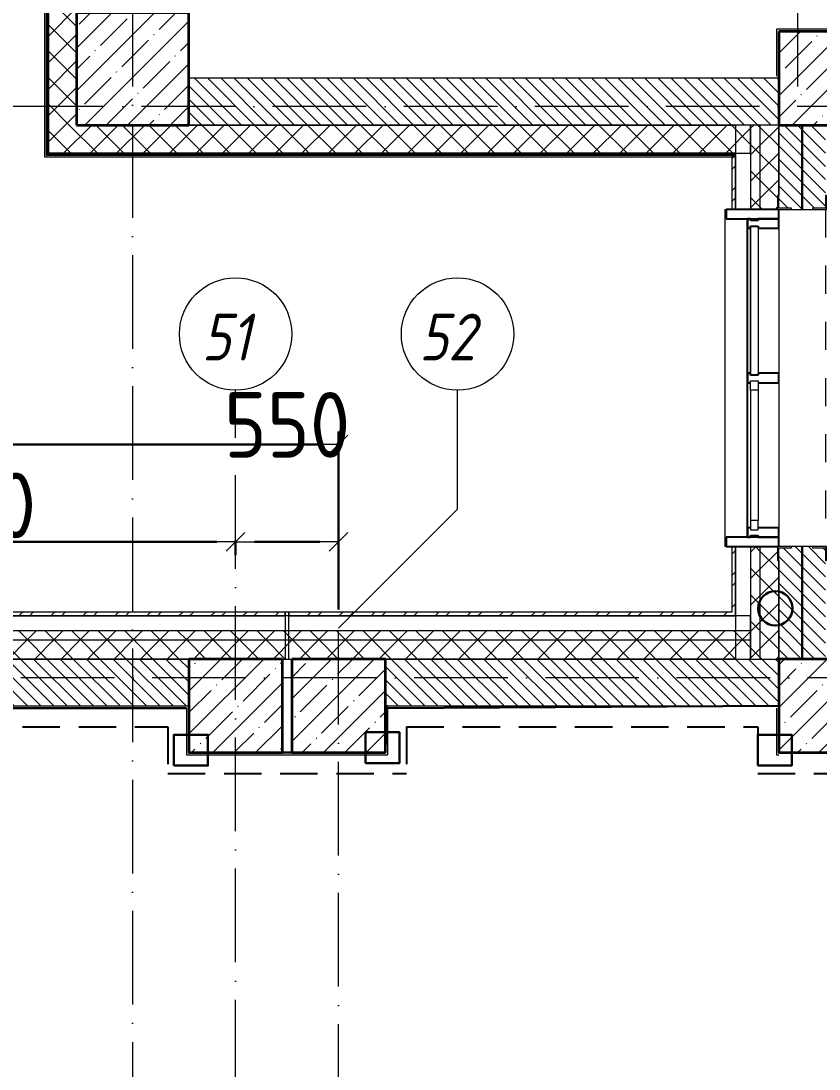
# Model space of a CAD drawing. Header units: millimetres. Extents: x -213536 to 1564669, y -45299 to 942238.
# Drawn here: x 503496 to 507758, y 434346 to 439941 of the extents above; entities that cross this region are included whole.
import ezdxf

# ---------------------------------------------------------------- set-up
doc = ezdxf.new("R2010")
doc.units = ezdxf.units.MM
for name, pattern in [('50_200_ШТРИХ_1Т_ш5_п1_п1_', [700, 500, -100, 0, -100]), ('Штрих короткий', [300, 150, -150]), ('Штриховая _2 мм - 1 мм_', [300, 200, -100])]:
    doc.linetypes.add(name, pattern=pattern)
for name, color, linetype, lineweight in [('0-1', 7, 'Continuous', 5), ('0-2', 7, 'Continuous', 9), ('2) ПГП 4м', 4, 'Continuous', 30), ('2.1) ПГП окна 2.8 м', 5, 'Continuous', 30), ('3) ЖБ 4м', 3, 'Continuous', 30), ('4) Метл уголки', 6, 'Continuous', 30), ('5) Швы', 2, 'Continuous', 30), ('Импосты витража', 7, 'Continuous', 9), ('Импосты витража-1', 7, 'Continuous', 25), ('Каркас_Импост', 7, 'Continuous', 13), ('Несущие колонны', 7, 'Continuous', 9), ('Несущие колонны-1', 7, 'Continuous', 35), ('Обобщенные модели', 7, 'Continuous', 9), ('Общие ребра', 7, 'Continuous', 9), ('Окна', 7, 'Continuous', 9), ('Оси', 7, 'Continuous', 9), ('Оси-1', 7, 'Continuous', 20), ('Оси-2', 7, '50_200_ШТРИХ_1Т_ш5_п1_п1_', 9), ('Остекление-1', 7, 'Continuous', 9), ('Перемычка-1', 7, 'Штрих короткий', 9), ('Размеры', 7, 'Continuous', 15), ('Стены-1', 7, 'Continuous', 13), ('Штриховка разреза-1', 7, 'Continuous', 9)]:
    doc.layers.add(name, color=color, linetype=linetype, lineweight=lineweight)
doc.layers.add('Каркас_Импост-2', color=7, linetype='Continuous', lineweight=9, true_color=0xaaaaaa)
doc.layers.add('СТ-1_1', color=7, linetype='Штриховая _2 мм - 1 мм_', lineweight=90, true_color=0x888888)
doc.layers.get('0-2').off()
doc.styles.add('ISOCPEUR_I_1', font='isocpeui.ttf', dxfattribs={"width": 0.85, "height": 2.5})
doc.styles.add('СПДС', font='isocpeur.ttf', dxfattribs={"width": 0.9})
doc.dimstyles.new('Размера А3', dxfattribs={"dimtxt": 200, "dimasz": 100, "dimexe": 70, "dimexo": 100, "dimgap": 20, "dimtad": 1, "dimdec": 0, "dimrnd": 10, "dimzin": 0, "dimdsep": 46, "dimtxsty": 'СПДС', "dimblk": 'ARROWHEAD_6', "dimcen": 1, "dimclrd": 256, "dimclre": 256, "dimclrt": 256, "dimazin": 0, "dimtfac": 1, "dimtdec": 0, "dimtmove": 2, "dimatfit": 3, "dimfxl": 1, "dimtolj": 1, "dimtzin": 0, "dimarcsym": 0})
pattern_1 = [(45, (0, 0), (-70.71068, 70.71068), []), (135, (0, 0), (-70.71068, -70.71068), [])]
pattern_2 = [(45, (0, 0), (-85.53659, 85.53659), []), (45, (57.02, 0), (-85.53659, 85.53659), [])]
pattern_3 = [(135, (0, 0), (-35.35534, -35.35534), [])]

# ---------------------------------------------------------------- blocks, each defined once
blk = doc.blocks.new('Ось сетки - Круг_Ø6_00__ISO-2_5_0_9K_-16731441-АИ2_03_План отделки стен 3-го этажа _Часть 2_')
at = {"layer": 'Оси-1'}
blk.add_circle((0, 0), 3, dxfattribs=at)
blk = doc.blocks.new('ARROWHEAD_6')
at = {"color": 0, "linetype": 'Continuous'}
for p, q in [((0, 0), (-1, 0)), ((-0.5, -0.5), (0.5, 0.5))]:
    blk.add_line(p, q, dxfattribs=at)
blk = doc.blocks.new('*D4755')
at = {"layer": 'Defpoints', "color": 0, "transparency": 16777216}
for p in [(501642.1, 437266.4), (504642.1, 437266.4), (504642.1, 437160.4)]:
    blk.add_point(p, dxfattribs=at)
at = {"layer": 'Размеры', "lineweight": -2, "transparency": 16777216}
for p, q in [((501642.1, 437166.4), (501642.1, 437090.4)), ((501742.1, 437160.4), (504542.1, 437160.4)), ((504642.1, 437166.4), (504642.1, 437090.4))]:
    blk.add_line(p, q, dxfattribs=at)
at = {"layer": 'Размеры', "lineweight": -2, "transparency": 16777216, "xscale": 100, "yscale": 100, "zscale": 100, "rotation": 180}
blk.add_blockref('ARROWHEAD_6', (501642.1, 437160.4), dxfattribs=at)
at = {"layer": 'Размеры', "lineweight": -2, "transparency": 16777216, "xscale": 100, "yscale": 100, "zscale": 100}
blk.add_blockref('ARROWHEAD_6', (504642.1, 437160.4), dxfattribs=at)
at = {"layer": 'Размеры', "transparency": 16777216, "insert": (503142.1, 437355.4), "char_height": 350, "width": 2.488, "attachment_point": 5, "style": 'СПДС'}
blk.add_mtext('\\A1;3000', dxfattribs=at)
blk = doc.blocks.new('*D4756')
at = {"layer": 'Defpoints', "color": 0, "transparency": 16777216}
for p in [(504642.1, 437266.4), (505192.1, 437160.4), (505192.1, 436700.1)]:
    blk.add_point(p, dxfattribs=at)
at = {"layer": 'Размеры', "lineweight": -2, "transparency": 16777216}
for p, q in [((505192.1, 436800.1), (505192.1, 437230.4)), ((504642.1, 437166.4), (504642.1, 437090.4)), ((504742.1, 437160.4), (505092.1, 437160.4))]:
    blk.add_line(p, q, dxfattribs=at)
at = {"layer": 'Размеры', "lineweight": -2, "transparency": 16777216, "xscale": 100, "yscale": 100, "zscale": 100, "rotation": 180}
blk.add_blockref('ARROWHEAD_6', (504642.1, 437160.4), dxfattribs=at)
at = {"layer": 'Размеры', "lineweight": -2, "transparency": 16777216, "xscale": 100, "yscale": 100, "zscale": 100}
blk.add_blockref('ARROWHEAD_6', (505192.1, 437160.4), dxfattribs=at)
at = {"layer": 'Размеры', "transparency": 16777216, "insert": (504917.1, 437785.4), "char_height": 350, "width": 1.866, "attachment_point": 5, "style": 'СПДС'}
blk.add_mtext('\\A1;550', dxfattribs=at)
blk = doc.blocks.new('*D4757')
at = {"layer": 'Defpoints', "color": 0, "transparency": 16777216}
for p in [(459092.1, 437785.9), (505192.1, 437679.8), (505192.1, 436700.1)]:
    blk.add_point(p, dxfattribs=at)
at = {"layer": 'Размеры', "lineweight": -2, "transparency": 16777216}
for p, q in [((505192.1, 436800.1), (505192.1, 437749.8)), ((459092.1, 437685.9), (459092.1, 437609.8)), ((459192.1, 437679.8), (505092.1, 437679.8))]:
    blk.add_line(p, q, dxfattribs=at)
at = {"layer": 'Размеры', "lineweight": -2, "transparency": 16777216, "xscale": 100, "yscale": 100, "zscale": 100, "rotation": 180}
blk.add_blockref('ARROWHEAD_6', (459092.1, 437679.8), dxfattribs=at)
at = {"layer": 'Размеры', "lineweight": -2, "transparency": 16777216, "xscale": 100, "yscale": 100, "zscale": 100}
blk.add_blockref('ARROWHEAD_6', (505192.1, 437679.8), dxfattribs=at)
at = {"layer": 'Размеры', "transparency": 16777216, "insert": (482142.1, 437874.8), "char_height": 350, "width": 2.997, "attachment_point": 5, "style": 'СПДС'}
blk.add_mtext('\\A1;46100', dxfattribs=at)
blk = doc.blocks.new('BSC_Колонна _Прямоугольная - 600х600-V78-АИ2_03_План отделки стен 3-го этажа _Часть 2_')
at = {"layer": 'Несущие колонны'}
h = blk.add_hatch(dxfattribs=at)
h.set_pattern_fill('FP_88', color=256, style=0, pattern_type=2)
h.set_pattern_definition([(45, (-73400, -14450), (-114.04925, 114.04925), []), (45, (-73285.95, -14450), (-114.04925, 114.04925), [201.613, -40.323, 3.353, -36.97])])
h.paths.add_polyline_path([(-300, -300), (300, -300), (300, 300), (-300, 300), (-300, -108.7)], flags=0)
at = {"layer": 'Несущие колонны-1'}
for p, q in [((300, 300), (-300, 300)), ((-300, 300), (-300, -300)), ((300, -300), (300, 300)), ((-300, -300), (300, -300))]:
    blk.add_line(p, q, dxfattribs=at)
blk = doc.blocks.new('BSC_Колонна _Прямоугольная - 500х500-V134-АИ2_03_План отделки стен 3-го этажа _Часть 2_')
at = {"layer": 'Несущие колонны'}
h = blk.add_hatch(dxfattribs=at)
h.set_pattern_fill('FP_124', color=256, style=0, pattern_type=2)
h.set_pattern_definition([(45, (-74500, -11050), (-114.04925, 114.04925), []), (45, (-74385.95, -11050), (-114.04925, 114.04925), [201.613, -40.323, 3.353, -36.97])])
h.paths.add_polyline_path([(-250, -250), (250, -250), (250, 250), (-250, 250)], flags=0)
at = {"layer": 'Несущие колонны-1'}
for p, q in [((250, 250), (-250, 250)), ((-250, 250), (-250, -250)), ((250, -250), (250, 250)), ((-250, -250), (250, -250))]:
    blk.add_line(p, q, dxfattribs=at)
blk = doc.blocks.new('BSC_Колонна _Прямоугольная - 500х500-V135-АИ2_03_План отделки стен 3-го этажа _Часть 2_')
at = {"layer": 'Несущие колонны'}
h = blk.add_hatch(dxfattribs=at)
h.set_pattern_fill('FP_125', color=256, style=0, pattern_type=2)
h.set_pattern_definition([(45, (-73950, -11050), (-114.04925, 114.04925), []), (45, (-73835.95, -11050), (-114.04925, 114.04925), [201.613, -40.323, 3.353, -36.97])])
h.paths.add_polyline_path([(-250, -250), (250, -250), (250, 250), (-250, 250)], flags=0)
at = {"layer": 'Несущие колонны-1'}
for p, q in [((250, 250), (-250, 250)), ((-250, 250), (-250, -250)), ((250, -250), (250, 250)), ((-250, -250), (250, -250))]:
    blk.add_line(p, q, dxfattribs=at)
blk = doc.blocks.new('BSC_Колонна _Прямоугольная - 500х500-V156-АИ2_03_План отделки стен 3-го этажа _Часть 2_')
at = {"layer": 'Несущие колонны'}
h = blk.add_hatch(dxfattribs=at)
h.set_pattern_fill('FP_145', color=256, style=0, pattern_type=2)
h.set_pattern_definition([(45, (-77100, -14400), (-114.04925, 114.04925), []), (45, (-76985.95, -14400), (-114.04925, 114.04925), [201.613, -40.323, 3.353, -36.97])])
h.paths.add_polyline_path([(-250, -250), (250, -250), (250, 250), (-250, 250), (-250, -58.7)], flags=0)
at = {"layer": 'Несущие колонны-1'}
for p, q in [((250, 250), (-250, 250)), ((-250, 250), (-250, -250)), ((250, -250), (250, 250)), ((-250, -250), (250, -250))]:
    blk.add_line(p, q, dxfattribs=at)
blk = doc.blocks.new('BSC_Колонна _Прямоугольная - 500х500-V167-АИ2_03_План отделки стен 3-го этажа _Часть 2_')
at = {"layer": 'Несущие колонны'}
h = blk.add_hatch(dxfattribs=at)
h.set_pattern_fill('FP_151', color=256, style=0, pattern_type=2)
h.set_pattern_definition([(45, (-77100, -11050), (-114.04925, 114.04925), []), (45, (-76985.95, -11050), (-114.04925, 114.04925), [201.613, -40.323, 3.353, -36.97])])
h.paths.add_polyline_path([(-250, -250), (250, -250), (250, 250), (-250, 250)], flags=0)
at = {"layer": 'Несущие колонны-1'}
for p, q in [((250, 250), (-250, 250)), ((-250, 250), (-250, -250)), ((250, -250), (250, 250)), ((-250, -250), (250, -250))]:
    blk.add_line(p, q, dxfattribs=at)
blk = doc.blocks.new('Проем_Дверь_Прямоугольный - 1800х2700h_оконные проемы-25805030-АИ2_03_План отделки стен 3-го этажа _Часть 2_')
at = {"layer": 'Перемычка-1'}
for p, q in [((900, 125), (-900, 125)), ((900, -125), (-900, -125))]:
    blk.add_line(p, q, dxfattribs=at)
blk = doc.blocks.new('PNS_Панель прямоугольная2 - Нр_Стекло - 40мм-26243474-АИ2_03_План отделки стен 3-го этажа _Часть 2_')
at = {"layer": 'Каркас_Импост'}
for p, q in [((-397.5, 0), (-397.5, 40)), ((-397.5, 40), (-347.5, 40)), ((-347.5, 40), (-347.5, 0)), ((397.5, 40), (347.5, 40)), ((347.5, 40), (347.5, 0)), ((397.5, 0), (397.5, 40)), ((-347.5, 0), (-397.5, 0)), ((347.5, 0), (397.5, 0))]:
    blk.add_line(p, q, dxfattribs=at)
at = {"layer": 'Каркас_Импост-2'}
for p, q in [((-347.5, 40), (347.5, 40)), ((-347.5, 0), (347.5, 0))]:
    blk.add_line(p, q, dxfattribs=at)
blk = doc.blocks.new('Прямоугольный импост - Импост структурный с накладкой - 150мм-25647633-АИ2_03_План отделки стен 3-го этажа _Часть 2_')
at = {"layer": 'Импосты витража-1'}
for p, q in [((-25, 0), (-25, 17)), ((-25, 17), (25, 17)), ((-15, 0), (-25, 0)), ((-15, -40), (-15, 0)), ((25, 17), (25, 0)), ((-25, -150), (-25, -40)), ((-25, -40), (-15, -40)), ((25, -40), (25, -150)), ((25, -150), (-25, -150))]:
    blk.add_line(p, q, dxfattribs=at)
blk = doc.blocks.new('Прямоугольный импост - Импост структурный с накладкой - 150мм-25647642-АИ2_03_План отделки стен 3-го этажа _Часть 2_')
at = {"layer": 'Импосты витража'}
for p, q in [((27275, -100), (28050, -100)), ((27275, -267), (28050, -267))]:
    blk.add_line(p, q, dxfattribs=at)
blk = doc.blocks.new('Прямоугольный импост - Импост структурный с накладкой - 150мм-V161-АИ2_03_План отделки стен 3-го этажа _Часть 2_')
at = {"layer": 'Импосты витража-1'}
for p, q in [((-25, 0), (-25, 17)), ((-25, 17), (25, 17)), ((25, 0), (15, 0)), ((15, 0), (15, -40)), ((25, 17), (25, 0)), ((-25, -150), (-25, -40)), ((15, -40), (25, -40)), ((25, -40), (25, -150)), ((25, -150), (-25, -150))]:
    blk.add_line(p, q, dxfattribs=at)
blk = doc.blocks.new('PNS_Панель прямоугольная1 - Нр_Стекло - 40мм-25259299-АИ2_03_План отделки стен 3-го этажа _Часть 2_')
at = {"layer": 'Остекление-1'}
for p, q in [((-387.5, 40), (387.5, 40)), ((-397.5, 0), (397.5, 0)), ((387.5, 0), (-387.5, 0))]:
    blk.add_line(p, q, dxfattribs=at)
blk = doc.blocks.new('Прямоугольный импост - Импост структурный с накладкой - 150мм-25647644-АИ2_03_План отделки стен 3-го этажа _Часть 2_')
at = {"layer": 'Импосты витража-1'}
for p, q in [((-25, 0), (-25, 17)), ((-25, 17), (25, 17)), ((-15, 0), (-25, 0)), ((-15, -40), (-15, 0)), ((25, 0), (15, 0)), ((15, 0), (15, -40)), ((25, 17), (25, 0)), ((-25, -150), (-25, -40)), ((-25, -40), (-15, -40)), ((15, -40), (25, -40)), ((25, -40), (25, -150)), ((25, -150), (-25, -150))]:
    blk.add_line(p, q, dxfattribs=at)
blk = doc.blocks.new('Прямоугольный импост - Откос НВФ_50х280 мм-V169-АИ2_03_План отделки стен 3-го этажа _Часть 2_')
at = {"layer": 'Импосты витража-1'}
for p, q in [((-50, 130), (0, 130)), ((-50, -150), (-50, 130)), ((0, 130), (0, -144)), ((0, -150), (-50, -150))]:
    blk.add_line(p, q, dxfattribs=at)
blk = doc.blocks.new('Прямоугольный импост - Откос НВФ_50х280 мм-25993838-АИ2_03_План отделки стен 3-го этажа _Часть 2_')
at = {"layer": 'Импосты витража-1'}
for p, q in [((0, 130), (-50, 130)), ((-50, 130), (-50, -150)), ((0, -144), (0, 130)), ((-50, -150), (0, -150))]:
    blk.add_line(p, q, dxfattribs=at)
blk = doc.blocks.new('Фахверк_СКБ_Уголок - 250_2700-27497298-АИ2_03_План отделки стен 3-го этажа _Часть 2_')
at = {"layer": 'Обобщенные модели'}
for p, q in [((200, 181), (125, 181)), ((125, 181), (125, 106)), ((131, 106), (131, 175)), ((131, 175), (200, 175)), ((200, 175), (200, 181)), ((125, 106), (131, 106)), ((131, -6), (125, -6)), ((125, -6), (125, -81)), ((131, -75), (131, -6)), ((125, -81), (200, -81)), ((200, -75), (131, -75)), ((200, -81), (200, -75))]:
    blk.add_line(p, q, dxfattribs=at)
blk = doc.blocks.new('Отлив_СКБ - Отлив витража_120_НВФ-V269-АИ2_03_План отделки стен 3-го этажа _Часть 2_')
at = {"layer": 'Окна'}
for p, q in [((0, 113), (0, 120)), ((1800, 120), (0, 120)), ((1800, 120), (1800, 113)), ((50, 2), (1750, 2))]:
    blk.add_line(p, q, dxfattribs=at)
blk = doc.blocks.new('Стены 6 - Стены 4-31195849-АИ2_03_План отделки стен 3-го этажа _Часть 2_')
at = {"layer": 'Стены-1'}
for p, q in [((-1798.5, 41030.2), (-1798.5, 41010.2)), ((-1548.5, 41030.2), (-1798.5, 41030.2)), ((-1548.5, 41010.2), (-1548.5, 41030.2)), ((-1798.5, 41010.2), (-1548.5, 41010.2))]:
    blk.add_line(p, q, dxfattribs=at)
blk = doc.blocks.new('0125-Р-ОО-Ш2-АР-о_23_10_2024_rvt-1-АИ2_03_План отделки стен 3-го этажа _Часть 2_')
at = {"layer": 'Штриховка разреза-1'}
h = blk.add_hatch(dxfattribs=at)
h.set_pattern_fill('FP_81', color=256, style=0, pattern_type=2)
h.set_pattern_definition(pattern_1)
h.paths.add_polyline_path([(73100, 14150), (73100, 15445), (73094, 15445), (73094, 15520), (72950, 15520), (72950, 14150)], flags=0)
h.paths.add_polyline_path([(73094, 17220), (73094, 17295), (73100, 17295), (73100, 18085), (73094, 18085), (73094, 18160), (72950, 18160), (72950, 17220)], flags=0)
h.paths.add_polyline_path([(73094, 19860), (73094, 19935), (73100, 19935), (73100, 21325), (73094, 21325), (73094, 21400), (72950, 21400), (72950, 19860)], flags=0)
h.paths.add_polyline_path([(73094, 23100), (73094, 23175), (73100, 23175), (73100, 23965), (73094, 23965), (73094, 24040), (72950, 24040), (72950, 23100)], flags=0)
h.paths.add_polyline_path([(72950, 25740), (73094, 25740), (73094, 25815), (73100, 25815), (73100, 27205), (73094, 27205), (73094, 27280), (72950, 27280), (72950, 26200)], flags=0)
h.paths.add_polyline_path([(73094, 28980), (73094, 29055), (73100, 29055), (73100, 29845), (73094, 29845), (73094, 29920), (72950, 29920), (72950, 28980)], flags=0)
h.paths.add_polyline_path([(73094, 31620), (73094, 31695), (73100, 31695), (73100, 33085), (73094, 33085), (73094, 33160), (72950, 33160), (72950, 31620)], flags=0)
h.paths.add_polyline_path([(73094, 34860), (73094, 34935), (73100, 34935), (73100, 35725), (73094, 35725), (73094, 35800), (72950, 35800), (72950, 34860)], flags=0)
h.paths.add_polyline_path([(73094, 37500), (73094, 37575), (73100, 37575), (73100, 38965), (73094, 38965), (73094, 39040), (72950, 39040), (72950, 37500)], flags=0)
h.paths.add_polyline_path([(72950, 40740), (73094, 40740), (73094, 40815), (73100, 40815), (73100, 41605), (73094, 41605), (73094, 41680), (72950, 41680), (72950, 40815)], flags=0)
h.paths.add_polyline_path([(72950, 43380), (73094, 43380), (73094, 43455), (73100, 43455), (73100, 44750), (72950, 44750), (72950, 43911.3)], flags=0)
h = blk.add_hatch(dxfattribs=at)
h.set_pattern_fill('FP_1', color=256, style=0, pattern_type=2)
h.set_pattern_definition(pattern_3)
h.paths.add_polyline_path([(76620, 14150), (76850, 14150), (76850, 14400), (73700, 14400), (73700, 14150), (76559.1, 14150)], flags=0)
h = blk.add_hatch(dxfattribs=at)
h.set_pattern_fill('FP_81', color=256, style=0, pattern_type=2)
h.set_pattern_definition(pattern_1)
h.paths.add_polyline_path([(76700, 14000), (76700, 14150), (72950, 14150), (72950, 14000), (76559.1, 14000)], flags=0)
h = blk.add_hatch(dxfattribs=at)
h.set_pattern_fill('FP_81', color=256, style=0, pattern_type=2)
h.set_pattern_definition(pattern_1)
h.paths.add_polyline_path([(76750, 11300), (76750, 11900), (76700, 11900), (76700, 11300)], flags=0)
h.paths.add_polyline_path([(76750, 13700), (76750, 14150), (76700, 14150), (76700, 13700)], flags=0)
h = blk.add_hatch(dxfattribs=at)
h.set_pattern_fill('FP_81', color=256, style=0, pattern_type=2)
h.set_pattern_definition(pattern_1)
h.paths.add_polyline_path([(76850, 11300), (76850, 11825), (76844, 11825), (76844, 11900), (76750, 11900), (76750, 11300)], flags=0)
h.paths.add_polyline_path([(76750, 13700), (76844, 13700), (76844, 13775), (76850, 13775), (76850, 14150), (76750, 14150), (76750, 13879.3)], flags=0)
h = blk.add_hatch(dxfattribs=at)
h.set_pattern_fill('FP_1', color=256, style=0, pattern_type=2)
h.set_pattern_definition(pattern_3)
h.paths.add_polyline_path([(76850, 11300), (77100, 11300), (77100, 11894), (77031, 11894), (77031, 11900), (76919, 11900), (76919, 11894), (76850, 11894), (76850, 11569.1)], flags=0)
h.paths.add_polyline_path([(77025.1, 13700), (77031, 13700), (77031, 13706), (77100, 13706), (77100, 14150), (76850, 14150), (76850, 13706), (76919, 13706), (76919, 13700)], flags=0)
h = blk.add_hatch(dxfattribs=at)
h.set_pattern_fill('FP_80', color=256, style=0, pattern_type=2)
h.set_pattern_definition(pattern_2)
h.paths.add_polyline_path([(76600, 11530), (76620, 11530), (76620, 11900), (76600, 11900), (76600, 11550)], flags=0)
h.paths.add_polyline_path([(76620, 13700), (76620, 13980), (76600, 13980), (76600, 13700)], flags=0)
h = blk.add_hatch(dxfattribs=at)
h.set_pattern_fill('FP_80', color=256, style=0, pattern_type=2)
h.set_pattern_definition(pattern_2)
h.paths.add_polyline_path([(74215, 11530), (74215, 11550), (70350, 11550), (70350, 11530), (72365.1, 11530)], flags=0)
h.paths.add_polyline_path([(62113.2, 11530), (62550, 11530), (62550, 11550), (61350, 11550), (61350, 11530)], flags=0)
h.paths.add_polyline_path([(59550, 11530), (59550, 11550), (58350, 11550), (58350, 11530), (59317.3, 11530)], flags=0)
h.paths.add_polyline_path([(55350, 11530), (56550, 11530), (56550, 11550), (55350, 11550)], flags=0)
h.paths.add_polyline_path([(52793.3, 11530), (53550, 11530), (53550, 11550), (52350, 11550), (52350, 11530)], flags=0)
h.paths.add_polyline_path([(50550, 11530), (50550, 11550), (49350, 11550), (49350, 11530), (49997.3, 11530)], flags=0)
h.paths.add_polyline_path([(47201.4, 11530), (47550, 11530), (47550, 11550), (46350, 11550), (46350, 11530)], flags=0)
h.paths.add_polyline_path([(43350, 11530), (44550, 11530), (44550, 11550), (43350, 11550)], flags=0)
h.paths.add_polyline_path([(40685, 11530), (41550, 11530), (41550, 11550), (40685, 11550)], flags=0)
h = blk.add_hatch(dxfattribs=at)
h.set_pattern_fill('FP_80', color=256, style=0, pattern_type=2)
h.set_pattern_definition(pattern_2)
h.paths.add_polyline_path([(76600, 11530), (76600, 11550), (74235, 11550), (74235, 11530), (76093.1, 11530)], flags=0)
h = blk.add_hatch(dxfattribs=at)
h.set_pattern_fill('FP_81', color=256, style=0, pattern_type=2)
h.set_pattern_definition(pattern_1)
h.paths.add_polyline_path([(76700, 11400), (76700, 11450), (70350, 11450), (70350, 11400), (76093.1, 11400)], flags=0)
h.paths.add_polyline_path([(62113.2, 11400), (62550, 11400), (62550, 11450), (61350, 11450), (61350, 11400)], flags=0)
h.paths.add_polyline_path([(59317.3, 11400), (59550, 11400), (59550, 11450), (58350, 11450), (58350, 11400), (58385.3, 11400)], flags=0)
h.paths.add_polyline_path([(55350, 11400), (56550, 11400), (56550, 11450), (55350, 11450)], flags=0)
h.paths.add_polyline_path([(53259.3, 11400), (53550, 11400), (53550, 11450), (52350, 11450), (52350, 11400), (52793.3, 11400)], flags=0)
h.paths.add_polyline_path([(50550, 11400), (50550, 11450), (49350, 11450), (49350, 11400), (49997.3, 11400)], flags=0)
h.paths.add_polyline_path([(44550, 11400), (44550, 11450), (43350, 11450), (43350, 11400), (44405.4, 11400)], flags=0)
h.paths.add_polyline_path([(46350, 11400), (47550, 11400), (47550, 11450), (46350, 11450)], flags=0)
h.paths.add_polyline_path([(40677.4, 11400), (41550, 11400), (41550, 11450), (40150, 11450), (40150, 11400)], flags=0)
h.paths.add_polyline_path([(37881.4, 11400), (38350, 11400), (38350, 11450), (37150, 11450), (37150, 11400)], flags=0)
h.paths.add_polyline_path([(35350, 11400), (35350, 11450), (34150, 11450), (34150, 11400), (35085.5, 11400)], flags=0)
h.paths.add_polyline_path([(32289.5, 11400), (32350, 11400), (32350, 11450), (31150, 11450), (31150, 11400), (31357.5, 11400)], flags=0)
h.paths.add_polyline_path([(29350, 11400), (29350, 11450), (26180, 11450), (26180, 11400), (28561.5, 11400)], flags=0)
h = blk.add_hatch(dxfattribs=at)
h.set_pattern_fill('FP_81', color=256, style=0, pattern_type=2)
h.set_pattern_definition(pattern_1)
h.paths.add_polyline_path([(76700, 11300), (76700, 11400), (70350, 11400), (70350, 11306), (70425, 11306), (70425, 11300), (76093.1, 11300)], flags=0)
h.paths.add_polyline_path([(62475, 11300), (62475, 11306), (62550, 11306), (62550, 11400), (61350, 11400), (61350, 11306), (61425, 11306), (61425, 11300), (62200, 11300)], flags=0)
h.paths.add_polyline_path([(59317.3, 11300), (59475, 11300), (59475, 11306), (59550, 11306), (59550, 11400), (58350, 11400), (58350, 11306), (58425, 11306), (58425, 11300)], flags=0)
h.paths.add_polyline_path([(56475, 11300), (56475, 11306), (56550, 11306), (56550, 11400), (55350, 11400), (55350, 11306), (55425, 11306), (55425, 11300), (56200, 11300)], flags=0)
h.paths.add_polyline_path([(52700, 11300), (53475, 11300), (53475, 11306), (53550, 11306), (53550, 11400), (52350, 11400), (52350, 11306), (52425, 11306), (52425, 11300)], flags=0)
h.paths.add_polyline_path([(50475, 11300), (50475, 11306), (50550, 11306), (50550, 11400), (49350, 11400), (49350, 11306), (49425, 11306), (49425, 11300), (49997.3, 11300)], flags=0)
h.paths.add_polyline_path([(47201.4, 11300), (47475, 11300), (47475, 11306), (47550, 11306), (47550, 11400), (46350, 11400), (46350, 11306), (46425, 11306), (46425, 11300), (47200, 11300)], flags=0)
h.paths.add_polyline_path([(43700, 11300), (44475, 11300), (44475, 11306), (44550, 11306), (44550, 11400), (43350, 11400), (43350, 11306), (43425, 11306), (43425, 11300), (43473.4, 11300)], flags=0)
h.paths.add_polyline_path([(40677.4, 11300), (41475, 11300), (41475, 11306), (41550, 11306), (41550, 11400), (40150, 11400), (40150, 11300), (40650, 11300)], flags=0)
h.paths.add_polyline_path([(38275, 11300), (38275, 11306), (38350, 11306), (38350, 11400), (37150, 11400), (37150, 11300), (37881.4, 11300)], flags=0)
h.paths.add_polyline_path([(35275, 11300), (35275, 11306), (35350, 11306), (35350, 11400), (34150, 11400), (34150, 11306), (34225, 11306), (34225, 11300), (35085.5, 11300)], flags=0)
h.paths.add_polyline_path([(31357.5, 11300), (32275, 11300), (32275, 11306), (32350, 11306), (32350, 11400), (31150, 11400), (31150, 11300)], flags=0)
h.paths.add_polyline_path([(28650, 11300), (29275, 11300), (29275, 11306), (29350, 11306), (29350, 11400), (26180, 11400), (26180, 11300), (28561.5, 11300)], flags=0)
h = blk.add_hatch(dxfattribs=at)
h.set_pattern_fill('FP_1', color=256, style=0, pattern_type=2)
h.set_pattern_definition(pattern_3)
h.paths.add_polyline_path([(73700, 11050), (73700, 11300), (71200, 11300), (71200, 11050), (72365.1, 11050)], flags=0)
h = blk.add_hatch(dxfattribs=at)
h.set_pattern_fill('FP_1', color=256, style=0, pattern_type=2)
h.set_pattern_definition(pattern_3)
h.paths.add_polyline_path([(76093.1, 11050), (76850, 11050), (76850, 11300), (74750, 11300), (74750, 11050)], flags=0)
at = {"layer": 'Общие ребра'}
for p, q in [((72938, 15520), (72938, 13988)), ((72943, 15520), (72943, 13993)), ((76700, 14150), (76620, 14150)), ((76750, 14150), (76700, 14150)), ((76700, 14150), (76700, 13700)), ((76850, 14150), (76750, 14150)), ((76750, 14150), (76750, 13700)), ((76850, 14150), (76850, 13775)), ((76850, 13775), (76850, 14150)), ((72943, 13988), (72938, 13988)), ((72950, 13993), (72943, 13993)), ((72950, 13988), (72943, 13988)), ((76620, 13993), (72950, 13993)), ((76620, 13988), (72950, 13988)), ((76620, 13980), (76600, 13980)), ((76620, 13700), (76620, 13980)), ((76620, 13980), (76620, 13700)), ((76620, 11530), (76620, 11900)), ((76620, 11900), (76620, 11530)), ((76700, 11900), (76700, 11300)), ((76750, 11900), (76750, 11300)), ((76850, 11825), (76850, 11300)), ((76850, 11300), (76850, 11825)), ((76700, 11450), (70350, 11450)), ((76700, 11400), (70350, 11400)), ((76620, 11300), (76700, 11300)), ((76700, 11300), (76750, 11300)), ((76750, 11300), (76850, 11300))]:
    blk.add_line(p, q, dxfattribs=at)
at = {"layer": 'Стены-1'}
for p, q in [((72930, 15520), (72930, 13980)), ((72950, 15520), (72950, 14150)), ((72950, 14000), (72950, 15520)), ((76850, 14400), (73700, 14400)), ((72950, 14150), (72950, 14000)), ((73700, 14150), (76620, 14150)), ((76700, 14150), (73700, 14150)), ((76620, 14150), (76620, 13980)), ((76700, 14000), (76700, 14150)), ((72950, 14000), (76700, 14000)), ((76620, 14000), (72950, 14000)), ((76620, 13980), (76620, 14000)), ((72930, 13980), (72938, 13980)), ((72938, 13980), (72950, 13980)), ((72950, 13980), (76600, 13980)), ((76600, 13980), (76600, 13700)), ((76600, 13700), (76620, 13700)), ((76620, 13700), (76844, 13700)), ((76919, 13700), (77031, 13700)), ((76600, 11900), (76600, 11550)), ((76620, 11900), (76600, 11900)), ((76844, 11900), (76620, 11900)), ((77031, 11900), (76919, 11900)), ((74215, 11550), (70350, 11550)), ((76700, 11530), (70350, 11530)), ((70350, 11530), (74215, 11530)), ((74215, 11530), (74215, 11550)), ((76600, 11550), (74235, 11550)), ((74235, 11550), (74235, 11530)), ((74235, 11530), (76600, 11530)), ((76600, 11530), (76620, 11530)), ((76620, 11530), (76620, 11300)), ((76700, 11300), (76700, 11530)), ((71200, 11300), (73700, 11300)), ((73700, 11300), (71200, 11300)), ((74200, 11300), (74250, 11300)), ((74750, 11300), (76700, 11300)), ((76620, 11300), (74750, 11300)), ((71200, 11050), (73700, 11050)), ((74750, 11050), (76850, 11050))]:
    blk.add_line(p, q, dxfattribs=at)
at = {"layer": '0-2'}
for name, p in [('BSC_Колонна _Прямоугольная - 600х600-V78-АИ2_03_План отделки стен 3-го этажа _Часть 2_', (73400, 14450)), ('BSC_Колонна _Прямоугольная - 500х500-V156-АИ2_03_План отделки стен 3-го этажа _Часть 2_', (77100, 14400)), ('BSC_Колонна _Прямоугольная - 500х500-V135-АИ2_03_План отделки стен 3-го этажа _Часть 2_', (73950, 11050)), ('BSC_Колонна _Прямоугольная - 500х500-V134-АИ2_03_План отделки стен 3-го этажа _Часть 2_', (74500, 11050)), ('BSC_Колонна _Прямоугольная - 500х500-V167-АИ2_03_План отделки стен 3-го этажа _Часть 2_', (77100, 11050))]:
    blk.add_blockref(name, p, dxfattribs=at)
for name, p, rotation in [('Фахверк_СКБ_Уголок - 250_2700-27497298-АИ2_03_План отделки стен 3-го этажа _Часть 2_', (77025, 13575), 89.9999999999999), ('Отлив_СКБ - Отлив витража_120_НВФ-V269-АИ2_03_План отделки стен 3-го этажа _Часть 2_', (76683, 11900), 90), ('Прямоугольный импост - Откос НВФ_50х280 мм-25993838-АИ2_03_План отделки стен 3-го этажа _Часть 2_', (76700, 13700), 89.99999999999659), ('Проем_Дверь_Прямоугольный - 1800х2700h_оконные проемы-25805030-АИ2_03_План отделки стен 3-го этажа _Часть 2_', (76975, 12800), 89.99999999999984), ('Прямоугольный импост - Импост структурный с накладкой - 150мм-25647642-АИ2_03_План отделки стен 3-го этажа _Часть 2_', (76950, 40875), 269.9999999999988), ('PNS_Панель прямоугольная1 - Нр_Стекло - 40мм-25259299-АИ2_03_План отделки стен 3-го этажа _Часть 2_', (76700, 13212.5), 269.9999999999966), ('Прямоугольный импост - Импост структурный с накладкой - 150мм-25647642-АИ2_03_План отделки стен 3-го этажа _Часть 2_', (76950, 40050), 269.9999999999988), ('PNS_Панель прямоугольная2 - Нр_Стекло - 40мм-26243474-АИ2_03_План отделки стен 3-го этажа _Часть 2_', (76700, 12387.5), 269.9999999999966), ('Фахверк_СКБ_Уголок - 250_2700-27497298-АИ2_03_План отделки стен 3-го этажа _Часть 2_', (76925, 12025), 269.9999999999999), ('Стены 6 - Стены 4-31195849-АИ2_03_План отделки стен 3-го этажа _Часть 2_', (115245.2, 13098.5), 89.9999999999999)]:
    blk.add_blockref(name, p, dxfattribs=dict(at, rotation=rotation))
at = {"layer": '0-2', "extrusion": (0, 0, -1), "rotation": 270.0000000000034}
for name, p in [('Прямоугольный импост - Импост структурный с накладкой - 150мм-25647644-АИ2_03_План отделки стен 3-го этажа _Часть 2_', (-76700, 13625)), ('Прямоугольный импост - Импост структурный с накладкой - 150мм-25647633-АИ2_03_План отделки стен 3-го этажа _Часть 2_', (-76700, 12800)), ('Прямоугольный импост - Импост структурный с накладкой - 150мм-V161-АИ2_03_План отделки стен 3-го этажа _Часть 2_', (-76700, 11975)), ('Прямоугольный импост - Откос НВФ_50х280 мм-V169-АИ2_03_План отделки стен 3-го этажа _Часть 2_', (-76700, 11900))]:
    blk.add_blockref(name, p, dxfattribs=at)
blk = doc.blocks.new('3этНиз')
at = {"layer": 'Оси'}
for p, q in [((505827.1, 437335.1), (505827.1, 437970.1)), ((505192.1, 436700.1), (505827.1, 437335.1))]:
    blk.add_line(p, q, dxfattribs=at)
at = {"layer": 'СТ-1_1', "lineweight": 25}
for p, q in [((502004.1, 436173.4), (504280.1, 436173.4)), ((504280.1, 436173.4), (504280.1, 435923.4)), ((505554.1, 436173.4), (505554.1, 435923.4)), ((505554.1, 436173.4), (507430.1, 436173.4)), ((507430.1, 436173.4), (507430.1, 435923.4)), ((504280.1, 435923.4), (505554.1, 435923.4)), ((507430.1, 435923.4), (521983.1, 435923.4))]:
    blk.add_line(p, q, dxfattribs=at)
at = {"layer": 'Стены-1'}
for p, q in [((507530.1, 439897.4), (507530.1, 439647.4)), ((508054.1, 439897.4), (507530.1, 439897.4)), ((504380.1, 436273.4), (504380.1, 436023.4)), ((505454.1, 436285.4), (505442.1, 436285.4)), ((505454.1, 436023.4), (505454.1, 436273.4)), ((507530.1, 436273.4), (507530.1, 436023.4)), ((504380.1, 436023.4), (505454.1, 436023.4)), ((504942.1, 436035.4), (504892.1, 436035.4)), ((507530.1, 436023.4), (507542.1, 436023.4))]:
    blk.add_line(p, q, dxfattribs=at)
at = {"layer": '0-1'}
blk.add_blockref('0125-Р-ОО-Ш2-АР-о_23_10_2024_rvt-1-АИ2_03_План отделки стен 3-го этажа _Часть 2_', (430692.1, 425235.4), dxfattribs=at)
blk = doc.blocks.new('Ось 3 этаж')
at = {"layer": 'Оси-2'}
for p, q in [((504092.1, 477896.8), (504092.1, 424284.8)), ((507642.1, 477896.8), (507642.1, 439485.4)), ((522142.1, 439485.4), (501097.4, 439485.4)), ((504642.1, 423014.8), (504642.1, 437970.1)), ((505192.1, 424284.8), (505192.1, 436700.1)), ((536900.4, 436435.4), (428373.3, 436435.4))]:
    blk.add_line(p, q, dxfattribs=at)
at = {"layer": 'Оси-1', "xscale": 99.99999999999993, "yscale": 99.99999999999993, "zscale": 99.99999999999993}
for p in [(504642.1, 438270.1), (505827.1, 438270.1)]:
    blk.add_blockref('Ось сетки - Круг_Ø6_00__ISO-2_5_0_9K_-16731441-АИ2_03_План отделки стен 3-го этажа _Часть 2_', p, dxfattribs=at)
at = {"layer": 'Оси', "char_height": 250, "attachment_point": 1, "style": 'ISOCPEUR_I_1'}
for s, insert, width in [('51', (504461, 438378.9), 346.329), ('52', (505622.2, 438378.9), 404.05)]:
    blk.add_mtext(s, dxfattribs=dict(at, insert=insert, width=width))
at = {"layer": 'Размеры'}
for base, p1, p2, picture, middle in [((505192.1, 437679.8), (459092.1, 437785.9), (505192.1, 436700.1), '*D4757', (482142.1, 437874.8)), ((505192.1, 437160.4), (504642.1, 437266.4), (505192.1, 436700.1), '*D4756', (504917.1, 437785.4)), ((504642.1, 437160.4), (501642.1, 437266.4), (504642.1, 437266.4), '*D4755', (503142.1, 437355.4))]:
    dim = blk.add_linear_dim(base=base, p1=p1, p2=p2, dimstyle='Размера А3', override={"dimtxt": 350}, dxfattribs=at)
    dim.commit()
    dim.dimension.update_dxf_attribs({"geometry": picture, "text_midpoint": middle})

msp = doc.modelspace()

# ---------------------------------------------------------------- linework, layer by layer
at = {"layer": '2) ПГП 4м'}
for points in [[(504380.1, 436273.4), (501904.1, 436273.4)], [(507542.1, 436285.4), (505454.1, 436273.4)]]:
    msp.add_lwpolyline(points, dxfattribs=at)
at = {"layer": '2.1) ПГП окна 2.8 м'}
for points in [[(507667.1, 438935.4), (507667.1, 439385.4)], [(507667.1, 437135.4), (507667.1, 436535.4)]]:
    msp.add_lwpolyline(points, dxfattribs=at)
at = {"layer": '3) ЖБ 4м'}
for points in [[(504392.1, 436285.4), (504392.1, 436035.4), (505442.1, 436035.4), (505448.1, 436285.4)], [(507542.1, 436285.4), (507542.1, 436035.4), (508042.1, 436035.4)]]:
    msp.add_lwpolyline(points, dxfattribs=at)
at = {"layer": '4) Метл уголки'}
for points in [[(504313, 435966.1), (504494.2, 435966.1), (504494.2, 436130.9), (504313, 436130.9)], [(505335.6, 435979.9), (505516.9, 435979.9), (505516.9, 436144.6), (505335.6, 436144.6)], [(507430.1, 435966.3), (507611.4, 435966.3), (507611.4, 436131), (507430.1, 436131)]]:
    msp.add_lwpolyline(points, close=True, dxfattribs=at)
at = {"layer": '5) Швы'}
msp.add_circle((507524.2, 436805.8), 91.6, dxfattribs=at)

# ---------------------------------------------------------------- block references
at = {"color": 5, "lineweight": 30}
msp.add_blockref('Ось 3 этаж', (0, 0), dxfattribs=at)
at = {"layer": '3) ЖБ 4м'}
msp.add_blockref('3этНиз', (0, 0), dxfattribs=at)

doc.saveas('drawing.dxf')
